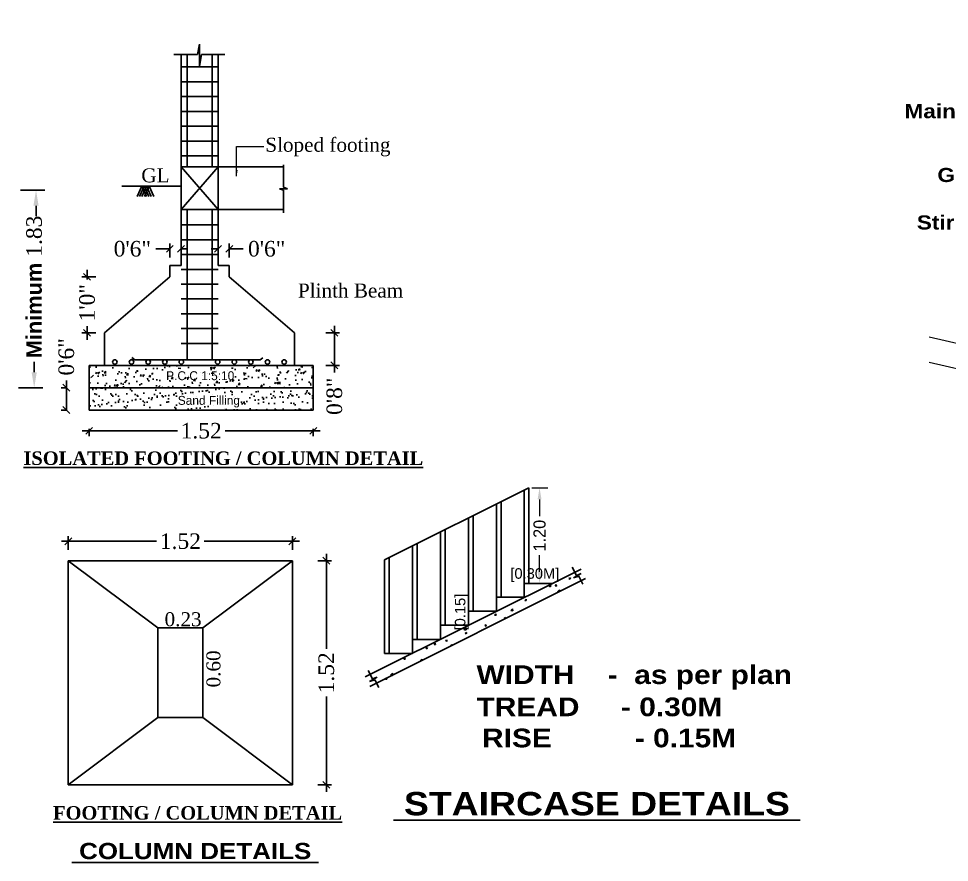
# Model space of a CAD drawing. Header units: metres. Extents: x 6102560 to 6120122, y -6664095 to -6659794.
# Drawn here: x 6102724.88 to 6102744.8, y -6659915.46 to -6659897.4 of the extents above; entities that cross this region are included whole.
import ezdxf

# ---------------------------------------------------------------- set-up
doc = ezdxf.new("R2010")
doc.units = ezdxf.units.M
doc.header["$LTSCALE"] = 500
doc.header["$MEASUREMENT"] = 0
doc.layers.get('0').update_dxf_attribs({"linetype": 'CONTINUOUS'})
doc.layers.get('Defpoints').update_dxf_attribs({"linetype": 'CONTINUOUS'})
doc.layers.add('wall', color=125, linetype='CONTINUOUS')
doc.styles.add('1', font='timesbd.ttf')
doc.styles.add('56', font='')
doc.styles.add('Annotative', font='txt')
doc.styles.add('RomanS', font='arial.ttf')
doc.styles.get("Standard").update_dxf_attribs({"font": 'GOTHIC.TTF'})
doc.styles.add('style1', font='times.ttf', dxfattribs={"height": 11})
doc.styles.add('swc-72', font='swissc.ttf')
doc.styles.get('56').set_extended_font_data('Arial Black')
doc.dimstyles.new('Aec_Arch_I$7', dxfattribs={"dimscale": 96, "dimtxt": 0.09375, "dimasz": 0.125, "dimexe": 0.0833333333333333, "dimexo": 0.125, "dimgap": 0.0625, "dimtad": 0, "dimdec": 1, "dimzin": 3, "dimdsep": 46, "dimlunit": 4, "dimtxsty": 'Annotative', "dimblk": 'OBLIQUE', "dimcen": 0.09375, "dimdle": 0.125, "dimadec": 0, "dimazin": 0, "dimtfac": 1, "dimtdec": 1, "dimtofl": 0, "dimtmove": 2, "dimatfit": 3, "dimldrblk": 'OBLIQUE', "dimfxl": 0, "dimfrac": 1, "dimtolj": 1, "dimtzin": 0, "dimarcsym": 0})
doc.dimstyles.get("Standard").update_dxf_attribs({"dimtxt": 0.18, "dimasz": 0.18, "dimexe": 0.18, "dimexo": 0.0625, "dimgap": 0.09, "dimtad": 0, "dimtih": 1, "dimtoh": 1, "dimdec": 4, "dimzin": 0, "dimdsep": 46, "dimtxsty": 'Standard', "dimcen": 0.09, "dimadec": 0, "dimazin": 0, "dimtfac": 1, "dimtdec": 4, "dimtofl": 0, "dimtmove": 0, "dimatfit": 3, "dimfxl": 0, "dimtolj": 1, "dimtzin": 0, "dimarcsym": 0})

# ---------------------------------------------------------------- blocks, each defined once
blk = doc.blocks.new('_OBLIQUE')
at = {"color": 0, "linetype": 'ByBlock'}
blk.add_line((-0.5, -0.5), (0.5, 0.5), dxfattribs=at)
blk = doc.blocks.new('*D189')
at = {"color": 0, "lineweight": -2}
for p, q in [((15507.30185867176, -306.4334192137013), (15507.64972514575, -306.4334192137013)), ((15507.46972514575, -306.6834192137013), (15507.46972514575, -307.0434192136925)), ((15507.46972514575, -308.2334192136837), (15507.46972514575, -307.8734192136926)), ((15507.30185867176, -308.4834192136838), (15507.64972514575, -308.4834192136838))]:
    blk.add_line(p, q, dxfattribs=at)
at = {"color": 0, "lineweight": 0}
for points in [[(15507.42805847908, -306.6834192137013), (15507.51139181241, -306.6834192137013), (15507.46972514575, -306.4334192137013)], [(15507.42805847908, -308.2334192136837), (15507.51139181241, -308.2334192136837), (15507.46972514575, -308.4834192136838)]]:
    blk.add_solid(points, dxfattribs=at)
at = {"layer": 'Defpoints', "color": 0, "lineweight": 0}
for p in [(15507.23935867176, -306.4334192137013), (15507.46972514575, -306.4334192137013), (15507.23935867176, -308.4834192136838)]:
    blk.add_point(p, dxfattribs=at)
at = {"color": 0, "lineweight": 0, "insert": (15507.46972514574, -307.4584192136969), "char_height": 0.26, "attachment_point": 5, "rotation": 90}
blk.add_mtext('\\A1;1.20', dxfattribs=at)
blk = doc.blocks.new('_Dot')
at = {"color": 0, "linetype": 'ByBlock', "lineweight": -2}
blk.add_line((-0.5, 0), (-1, 0), dxfattribs=at)
at = {"color": 0, "linetype": 'ByBlock', "const_width": 0.5}
blk.add_lwpolyline([(-0.25, 0, 1), (0.25, 0, 1)], format="xyb", close=True, dxfattribs=at)
blk = doc.blocks.new('DOT')
at = {"layer": 'wall', "color": 0, "linetype": 'ByBlock'}
blk.add_line((-0.5, 0), (-1, 0), dxfattribs=at)
at = {"layer": 'wall', "color": 0, "linetype": 'ByBlock', "const_width": 0.5}
blk.add_lwpolyline([(-0.25, 0, 1), (0.25, 0, 1)], format="xyb", close=True, dxfattribs=at)
blk = doc.blocks.new('DGFDG')
h = blk.add_hatch()
h.set_pattern_fill('AR-CONC', color=256, scale=0.0919999999999989, style=0)
h.set_pattern_definition([(50, (-20.61270622278243, 174.7928818101973), (0.6598793679926849, -0.0577319641839868), [0.0689999999999991, -0.7589999999999905]), (355, (-20.61270622278243, 174.7928818101973), (-0.1276512269239584, 0.6920167630040022), [0.0551999999999993, -0.6071999999999923]), (100.45144446, (-20.55771627635841, 174.7880708137172), (0.5322281389889363, 0.6342847916911312), [0.0586409766399991, -0.6450507430399908]), (46.18420000000002, (-20.61270622278243, 174.9768818101975), (0.9818620242178342, -0.1522777383296285), [0.1034999999999967, -1.138499999999956]), (96.63563549000001, (-20.53088441745058, 174.9641919677574), (0.8598889900202792, 0.8961891127125751), [0.0879615146399989, -0.9675766591999876]), (351.1841639899999, (-20.61270622278243, 174.9768818101975), (0.8598889894503805, 0.8961891122483798), [0.08279999999999901, -0.9108000009199884]), (21, (-20.52070622283645, 174.9308818101972), (0.5491544879489778, -0.370409379412107), [0.0689999999999991, -0.7589999999999905]), (326, (-20.52070622283645, 174.9308818101972), (0.2238501053678524, 0.6671380414430966), [0.0551999999999993, -0.6071999999999923]), (71.45144474, (-20.47494334911608, 174.9000143621174), (0.7730045865915641, 0.2967286605818418), [0.0586409747999993, -0.6450507430399919]), (37.50000000000001, (-20.61270622278243, 174.7928818101973), (0.0111870668919073, 0.3062623455248028), [0, -0.5998399999999924, 0, -0.6163999999999925, 0, -0.6094999999999926]), (7.499999999999999, (-20.61270622278243, 174.7928818101973), (0.2420239744467737, 0.3628587749317669), [0, -0.3514399999999955, 0, -0.5860399999999927, 0, -0.2322999999999971]), (327.5, (-20.81786622279469, 174.7928818101973), (0.4911166412786101, -0.0207504819956291), [0, -0.2299999999999971, 0, -0.7175999999999909, 0, -0.952199999999988]), (317.5, (-20.90986622285709, 174.7928818101973), (0.5365312757949888, 0.0920965837457312), [0, -0.2989999999999963, 0, -0.476559999999994, 0, -0.6761999999999916])])
h.paths.add_polyline_path([(15551.42772340776, -235.6847607271338), (15551.42772340776, -235.0223607271337), (15544.80372340781, -235.0223607271337), (15544.80372340781, -235.6847607271338)])
h.paths.add_polyline_path([(15547.0115167614, -235.5355440206726), (15549.13897195414, -235.5355440206726), (15549.13897195414, -235.1256521075684), (15547.0115167614, -235.1256521075684)], flags=24)
h = blk.add_hatch()
h.set_pattern_fill('AR-SAND', color=256, scale=0.1839999999999977, style=0)
h.set_pattern_definition([(37.50000000000001, (-20.61270622278243, 174.7928818101973), (-0.0115907778921678, 0.3545355734984168), [0, -0.2796799999999965, 0, -0.3127999999999961, 0, -0.2989999999999963]), (7.499999999999999, (-20.61270622278243, 174.7928818101973), (0.3256389137692577, 0.5192748760022659), [0, -0.1508799999999981, 0, -0.2520799999999968, 0, -0.0965999999999988]), (327.5, (-20.83902622279857, 174.7928818101973), (0.5730021025622679, 0.0010412658508015), [0, -0.0919999999999989, 0, -0.3311999999999959, 0, -0.4323999999999947]), (317.5, (-20.83902622279857, 174.7928818101973), (0.5531272952412954, 0.1614923039478998), [0, -0.0459999999999994, 0, -0.2171199999999973, 0, -0.2483999999999969])])
h.paths.add_polyline_path([(15544.80372340781, -235.6847607271338), (15544.80372340781, -236.3471607271344), (15551.42772340776, -236.3471607271344), (15551.42772340776, -235.6847607271338)])
h.paths.add_polyline_path([(15547.18976051269, -236.3408379899261), (15549.33261200531, -236.3408379899261), (15549.33261200531, -235.6998171910472), (15547.18976051269, -235.6998171910472)], flags=24)
for p, q in [((15548.06628727088, -225.5263476790615), (15548.00608465124, -225.836897261599)), ((15548.06628727088, -226.1835464335568), (15548.06628727088, -225.5263476790615)), ((15547.30810266793, -225.836897261599), (15548.00608465124, -225.836897261599)), ((15547.52005113407, -232.0744398846368), (15547.52005113407, -225.836897261599)), ((15547.69632966807, -225.836897261599), (15547.69632966807, -229.1571019688081)), ((15548.06628727088, -226.1835464335568), (15548.12314926916, -225.836897261599)), ((15548.12314926916, -225.836897261599), (15548.81599702222, -225.836897261599)), ((15548.43624487381, -225.836897261599), (15548.43624487381, -229.1571019688081)), ((15548.61252340781, -232.0744398846368), (15548.61252340781, -225.836897261599)), ((15547.52005113407, -226.2025942076698), (15548.61252340781, -226.2025942076698)), ((15547.52005113407, -226.6403044960252), (15548.61252340781, -226.6403044960252)), ((15547.52005113407, -227.0780147843807), (15548.61252340781, -227.0780147843807)), ((15547.52005113407, -227.5157250727361), (15548.61252340781, -227.5157250727361)), ((15547.52005113407, -227.9534353610916), (15548.61252340781, -227.9534353610916)), ((15547.52005113407, -228.391145649447), (15548.61252340781, -228.391145649447)), ((15547.52005113407, -228.8288559378025), (15548.61252340781, -228.8288559378025)), ((15550.54335732329, -229.7545446461945), (15550.54335732329, -229.0996893684924)), ((15547.52005113407, -229.1571019688081), (15548.61252340781, -230.4118029011734)), ((15548.61252340781, -229.1571019688081), (15547.52005113407, -230.4118029011734)), ((15547.52005113407, -229.1571019688081), (15550.54335732329, -229.1571019688081)), ((15543.48994195282, -229.8470688078514), (15542.77438639728, -229.8470688078514)), ((15547.52005113407, -229.7231607271342), (15545.76707636369, -229.7231607271342)), ((15550.43031609026, -229.8083984779705), (15550.54335732329, -229.8443788643717)), ((15550.43031609026, -229.8083984779705), (15550.66169063819, -229.8083984779705)), ((15550.66169063819, -229.8083984779705), (15550.54335732329, -229.7545446461945)), ((15550.54335732329, -230.5171075874487), (15550.54335732329, -229.8443788643717)), ((15543.23438639725, -230.3070688078515), (15543.23438639725, -230.6154955305796)), ((15547.52005113407, -230.4118029011734), (15550.54335732329, -230.4118029011734)), ((15547.69632966807, -230.4118029011734), (15547.69632966807, -234.8567607271343)), ((15548.43624487381, -230.4118029011734), (15548.43624487381, -234.8567607271343)), ((15547.52005113407, -230.8720351519096), (15548.61252340781, -230.8720351519096)), ((15547.52005113407, -231.3097454402651), (15548.61252340781, -231.3097454402651)), ((15547.52005113407, -231.7474557286205), (15548.61252340781, -231.7474557286205)), ((15547.52005113407, -232.0744398846368), (15547.18885113406, -232.0744398846368)), ((15547.18885113406, -232.0744398846368), (15547.18885113406, -232.4056398846374)), ((15548.61252340781, -232.0744398846368), (15548.94372340783, -232.0744398846368)), ((15548.94372340783, -232.0744398846368), (15548.94372340783, -232.4056398846374)), ((15547.18885113406, -232.4056398846374), (15545.2610691928, -234.0616398846369)), ((15547.52005113407, -232.1851660169759), (15548.61252340781, -232.1851660169759)), ((15548.94372340783, -232.4056398846374), (15550.87150534908, -234.0616398846369)), ((15547.52005113407, -232.6228763053314), (15548.61252340781, -232.6228763053314)), ((15547.52005113407, -233.0605865936868), (15548.61252340781, -233.0605865936868)), ((15547.52005113407, -233.4982968820423), (15548.61252340781, -233.4982968820423)), ((15545.2610691928, -234.0616398846369), (15545.2610691928, -235.0223607271337)), ((15547.52005113407, -233.9360071703977), (15548.61252340781, -233.9360071703977)), ((15550.87150534908, -234.0616398846369), (15550.87150534908, -235.0223607271337)), ((15547.52005113407, -234.3737174587531), (15548.61252340781, -234.3737174587531)), ((15543.17971394155, -235.2247607271343), (15543.17971394155, -234.9163340044056)), ((15549.86025054732, -234.8567607271343), (15546.15125054263, -234.8567607271343)), ((15551.42772340776, -235.0223607271337), (15544.80372340781, -235.0223607271337)), ((15544.80372340781, -235.0223607271337), (15544.80372340781, -236.3471607271344)), ((15551.42772340776, -235.0223607271337), (15551.42772340776, -236.3471607271344)), ((15543.43526949712, -235.6847607271338), (15542.71971394159, -235.6847607271338)), ((15551.42772340776, -235.6847607271338), (15544.80372340781, -235.6847607271338)), ((15551.42772340776, -236.3471607271344), (15544.80372340781, -236.3471607271344)), ((15550.81254631478, -240.797899954392), (15544.18854631483, -240.797899954392)), ((15544.18854631483, -240.797899954392), (15544.18854631483, -247.4218999543923)), ((15546.83814631484, -242.785099954393), (15544.18854631483, -240.797899954392)), ((15550.81254631478, -240.797899954392), (15548.16294631478, -242.785099954393)), ((15550.81254631478, -247.4218999543923), (15550.81254631478, -240.797899954392)), ((15548.16294631478, -242.785099954393), (15546.83814631484, -242.785099954393)), ((15546.83814631484, -242.785099954393), (15546.83814631484, -245.4346999543923)), ((15548.16294631478, -245.4346999543923), (15548.16294631478, -242.785099954393)), ((15546.83814631484, -245.4346999543923), (15544.18854631483, -247.4218999543923)), ((15546.83814631484, -245.4346999543923), (15548.16294631478, -245.4346999543923)), ((15548.16294631478, -245.4346999543923), (15550.81254631478, -247.4218999543923)), ((15544.18854631483, -247.4218999543923), (15550.81254631478, -247.4218999543923))]:
    blk.add_line(p, q)
at = {"ltscale": 0.555}
for p, q in [((15546.35908227334, -229.7231607271342), (15546.22091831246, -230.0338964765515)), ((15546.43446475537, -229.7231607271342), (15546.2963007946, -230.0338964765515)), ((15546.35908227334, -229.7231607271342), (15546.49724623423, -230.0338964765515)), ((15546.50147327911, -229.7231607271342), (15546.36330931822, -230.0338964765515)), ((15546.43446475537, -229.7231607271342), (15546.57262871626, -230.0338964765515)), ((15546.57685576114, -229.7231607271342), (15546.43869180025, -230.0338964765515)), ((15546.50147327911, -229.7231607271342), (15546.63963724, -230.0338964765515)), ((15546.57685576114, -229.7231607271342), (15546.71501972202, -230.0338964765515))]:
    blk.add_line(p, q, dxfattribs=at)
at = {"linetype": 'Continuous'}
for p, q in [((15547.18885113406, -231.5786273514709), (15546.77996224516, -231.5786273514709)), ((15547.18885113406, -231.8341829070264), (15547.18885113406, -231.4252940181377)), ((15547.52005113407, -231.8341829070264), (15547.52005113407, -231.4252940181377)), ((15547.52005113407, -231.5786273514709), (15547.72449557846, -231.5786273514709)), ((15548.61252340781, -231.5786273514709), (15548.40807896331, -231.5786273514709)), ((15548.61252340781, -231.8341829070264), (15548.61252340781, -231.4252940181377)), ((15548.94372340783, -231.8341829070264), (15548.94372340783, -231.4252940181377)), ((15548.94372340783, -231.5786273514709), (15549.35261229672, -231.5786273514709)), ((15544.99990516135, -232.4056398846374), (15544.59101627245, -232.4056398846374)), ((15544.74434960577, -232.2011954401928), (15544.74434960577, -232.4828833611968)), ((15544.99990516135, -234.0616398846369), (15544.59101627245, -234.0616398846369)), ((15544.74434960577, -234.2660843290814), (15544.74434960577, -233.8601254385931)), ((15551.79712010782, -234.0616398846369), (15552.20600899672, -234.0616398846369)), ((15552.0526756634, -235.2368741348919), (15552.0526756634, -233.8571954401923)), ((15546.15125054263, -234.8567607271343), (15546.06800997935, -234.7941189062367)), ((15549.86025054732, -234.8567607271343), (15549.93566269069, -234.7970669367724)), ((15551.79712010782, -235.0223607271337), (15552.20600899672, -235.0223607271337)), ((15544.1304534412, -236.3446130265065), (15544.1304534412, -235.4702473193857)), ((15544.1304534412, -235.6847607271338), (15543.97712010776, -235.6847607271338)), ((15544.1304534412, -236.3446130265065), (15543.97712010776, -236.3446130265065)), ((15544.59927896331, -236.9586066640763), (15547.41211288063, -236.9586066640763)), ((15544.80372340781, -236.8991451803154), (15544.80372340781, -237.1119399974095)), ((15551.63216785226, -236.9586066640763), (15548.81933393494, -236.9586066640763)), ((15551.42772340776, -236.8991451803154), (15551.42772340776, -237.1119399974095)), ((15544.18854631483, -240.4783819777595), (15544.18854631483, -240.0694930888704)), ((15550.81254631478, -240.4783819777595), (15550.81254631478, -240.0694930888704)), ((15543.98410187044, -240.2228264222035), (15546.79693578765, -240.2228264222035)), ((15551.01699075929, -240.2228264222035), (15548.20415684196, -240.2228264222035)), ((15551.81604713143, -240.5934555099479), (15551.81604713143, -243.406289427257)), ((15551.56049157585, -240.797899954392), (15551.96938046475, -240.797899954392)), ((15551.81604713143, -247.6263443988369), (15551.81604713143, -244.8135104815278)), ((15551.56049157585, -247.4218999543923), (15551.96938046475, -247.4218999543923))]:
    blk.add_line(p, q, dxfattribs=at)
for centre in [(15545.56562691568, -234.9234902042508), (15546.05684446941, -234.9234902042508), (15546.54806202303, -234.9234902042508), (15547.03927957664, -234.9234902042508), (15547.53049713026, -234.9234902042508), (15548.60207741151, -234.9234902042508), (15549.09329496524, -234.9234902042508), (15549.58451251885, -234.9234902042508), (15550.07573007247, -234.9234902042508), (15550.56694762609, -234.9234902042508)]:
    blk.add_circle(centre, 0.0667294771169595)
for points in [[(15543.15771973058, -230.3070688078515), (15543.31105306391, -230.3070688078515), (15543.23438639725, -229.8470688078514)], [(15543.10304727489, -235.2247607271343), (15543.25638060821, -235.2247607271343), (15543.17971394155, -235.6847607271338)]]:
    blk.add_solid(points)
at = {"linetype": 'Continuous', "xscale": 0.2044444444444418, "yscale": 0.2044444444444418, "zscale": 0.2044444444444418}
for p in [(15547.18885113406, -231.5786273514709), (15548.61252340781, -231.5786273514709), (15551.42772340776, -236.9586066640763), (15550.81254631478, -240.2228264222035)]:
    blk.add_blockref('_OBLIQUE', p, dxfattribs=at)
for p, rotation in [((15547.52005113407, -231.5786273514709), 180), ((15548.94372340783, -231.5786273514709), 180), ((15544.74434960577, -232.4056398846374), 90), ((15544.74434960577, -234.0616398846369), 270), ((15552.0526756634, -234.0616398846369), 90), ((15552.0526756634, -235.0223607271337), 270), ((15544.1304534412, -235.6847607271338), 90), ((15544.1304534412, -236.3446130265065), 270), ((15544.80372340781, -236.9586066640763), 180), ((15544.18854631483, -240.2228264222035), 180), ((15551.81604713143, -240.797899954392), 90), ((15551.81604713143, -247.4218999543923), 270)]:
    blk.add_blockref('_OBLIQUE', p, dxfattribs=dict(at, rotation=rotation))
for s, height, style, p in [('Sloped footing', 0.4139999999999949, 'style1', (15550.01119112285, -228.7091431828066)), ('%%UISOLATED FOOTING / COLUMN DETAIL', 0.4, '1', (15542.8622779708, -237.966497473938)), ('0.23', 0.4139999999999949, 'style1', (15547.03375525061, -242.7332152058293)), ('%%UFOOTING / COLUMN DETAIL', 0.4, '1', (15543.73742023565, -248.4498480480429)), ('%%u COLUMN DETAILS ', 0.48, '56', (15544.29300626155, -249.6178312920425))]:
    blk.add_text(s, height=height, dxfattribs=dict(style=style)).set_placement(p)
at = {"linetype": 'Continuous'}
blk.add_text('P.C.C 1:5:10', height=0.2631199999999967, dxfattribs=at).set_placement((15547.07983208031, -235.4598532288019))
at = {"style": 'style1'}
blk.add_text('0.60', height=0.4139999999999949, rotation=90, dxfattribs=at).set_placement((15548.68314909261, -244.5424246061971))
at = {"ltscale": 0.555, "insert": (15546.34603967776, -229.1993348943561), "char_height": 0.4139999999999949, "width": 22.33514666666639, "attachment_point": 1}
blk.add_mtext('{\\fTimes New Roman|b0|i0|c0|p18;GL}', dxfattribs=at)
at = {"insert": (15543.17971394155, -232.703960727129), "char_height": 0.4599999999999943, "attachment_point": 5, "rotation": 90, "style": 'style1'}
blk.add_mtext('\\A1;{\\fArial Baltic|b1|i0|c186|p34;Minimum }1.83', dxfattribs=at)
at = {"linetype": 'Continuous', "char_height": 0.4599999999999943, "attachment_point": 5, "style": 'style1'}
for s, insert in [('\\A1;0\'6"', (15546.08118703684, -231.5786273514714)), ('\\A1;0\'6"', (15550.05138750493, -231.5786273514714)), ('\\A1;1.52', (15548.11572340785, -236.9586066640763))]:
    blk.add_mtext(s, dxfattribs=dict(at, insert=insert))
at = {"linetype": 'Continuous', "char_height": 0.4599999999999943, "attachment_point": 5, "rotation": 90, "style": 'style1'}
for s, insert in [('\\A1;1\'0"', (15544.74434960577, -233.1715043998902)), ('\\A1;0\'6"', (15544.1304534412, -234.7714721110961)), ('\\A1;0\'8"', (15552.0526756634, -235.9356493431715)), ('\\A1;1.52', (15551.81604713143, -244.1098999543874))]:
    blk.add_mtext(s, dxfattribs=dict(at, insert=insert))
at = {"insert": (15554.08540479056, -233.0236137266834), "char_height": 0.4139999999999949, "attachment_point": 9, "style": 'style1'}
blk.add_mtext('Plinth Beam', dxfattribs=at)
at = {"linetype": 'Continuous', "insert": (15549.26166917421, -236.2678669037314), "char_height": 0.2631199999999968, "attachment_point": 9}
blk.add_mtext('Sand Filling', dxfattribs=at)
at = {"linetype": 'Continuous', "insert": (15547.50054631487, -240.222826422204), "char_height": 0.4599999999999943, "width": 1.111718963165061, "attachment_point": 5, "style": 'style1'}
blk.add_mtext('\\A1;1.52', dxfattribs=at)
blk.add_leader([(15549.16361059018, -229.4311548059077), (15549.16361059018, -228.5558357338355), (15549.96530952644, -228.5558357338355)], dimstyle='Standard', override={"dimscale": 1, "dimgap": 1})
blk = doc.blocks.new('DFGFDG')
h = blk.add_hatch()
h.set_pattern_fill('AR-CONC', color=256, scale=0.0620122969637402, style=0)
h.set_pattern_definition([(50, (15401.3455737516, -303.2914312513355), (0.4447895144370439, -0.0389140402964939), [0.0465092227228052, -0.5116014499508552]), (355, (15401.3455737516, -303.2914312513355), (-0.0860428890412433, 0.466451619687944), [0.0372073781782442, -0.4092811599606849]), (100.4514, (15401.38263954331, -303.2946740851879), (0.3587469557515959, 0.4275372962082881), [0.0395267559080504, -0.4347943286312549]), (46.18419999999995, (15401.3455737516, -303.1674066574062), (0.6618206883926688, -0.1026421426971663), [0.0697638340842052, -0.7674021749262453]), (96.6355999999996, (15401.40072547002, -303.1759602039039), (0.5796058125741894, 0.604072866879644), [0.0592901357224435, -0.652191388766225]), (351.1842000000001, (15401.3455737516, -303.1674066574062), (0.5796053410233344, 0.6040733195848424), [0.055811067267366, -0.6139217399410273]), (20.99999999999998, (15401.40758604857, -303.1984128058864), (0.3701557737572074, -0.2496732221115058), [0.0465092227228051, -0.5116014499508543]), (326, (15401.40758604857, -303.1984128058864), (0.1508854261895213, 0.4496821993671495), [0.0372073781782442, -0.4092811599606847]), (71.45140000000002, (15401.43843234981, -303.2192189274387), (0.5210413515924966, 0.2000085694184015), [0.0395267559080509, -0.4347943286312617]), (37.50000000000001, (15401.3455737516, -303.2914312513355), (0.0075406055897195, 0.2064351252119117), [0, -0.4043201762035855, 0, -0.4154823896570587, 0, -0.4108314673847782]), (7.499999999999998, (15401.3455737516, -303.2914312513355), (0.1631354627797625, 0.24458376203226), [0, -0.2368869744014872, 0, -0.3950183316590242, 0, -0.1565810498334437]), (327.5, (15401.20728632938, -303.2914312513355), (0.3310355543783063, -0.0139867940397142), [0, -0.1550307424093503, 0, -0.4836959163171732, 0, -0.6418272735747103]), (317.5, (15401.1452740324, -303.2914312513355), (0.3616471391840611, 0.0620773989194163), [0, -0.2015399651321555, 0, -0.3212236982721738, 0, -0.4557903826834898])])
h.paths.add_polyline_path([(15459.47634164548, -285.4747779019872), (15458.73219408191, -285.4747779019872), (15458.73219408191, -286.466974653405), (15459.47634164548, -286.466974653405)])
h = blk.add_hatch()
h.set_pattern_fill('AR-CONC', color=256, scale=0.2067076565458001, style=0)
h.set_pattern_definition([(50, (15445.89554764892, -312.514426141204), (1.482631714790143, -0.1297134676549793), [0.1550307424093498, -1.705338166502849]), (355, (15445.89554764892, -312.514426141204), (-0.2868096301374775, 1.554838732293144), [0.1240245939274801, -1.364270533202281]), (100.4514, (15446.0191002879, -312.5252355874658), (1.195823185838649, 1.42512432069429), [0.1317558530268332, -1.449314428770821]), (46.18419999999995, (15445.89554764892, -312.1010108281109), (2.206068961308892, -0.3421404756572201), [0.2325461136140153, -2.558007249754183]), (96.6355999999996, (15446.07938671032, -312.1295226498173), (1.932019375247294, 2.013576222932143), [0.1976337857414739, -2.173971295887386]), (351.1842000000001, (15445.89554764892, -312.1010108281109), (1.93201780341111, 2.01357773194947), [0.1860368908912203, -2.046405799803418]), (20.99999999999998, (15446.10225530547, -312.2043646563877), (1.233852579190689, -0.8322440737050181), [0.155030742409346, -1.705338166502793]), (326, (15446.10225530547, -312.2043646563877), (0.5029514206317366, 1.498940664557161), [0.1240245939274801, -1.36427053320228]), (71.45140000000002, (15446.20507630962, -312.2737183949145), (1.736804505308318, 0.6666952313946705), [0.1317558530268357, -1.449314428770875]), (37.50000000000001, (15445.89554764892, -312.514426141204), (0.0251353519657314, 0.6881170840397041), [0, -1.347733920678614, 0, -1.38494129885686, 0, -1.369438224615926]), (7.499999999999996, (15445.89554764892, -312.514426141204), (0.5437848759325413, 0.8152792067741991), [0, -0.7896232480049405, 0, -1.316727772196728, 0, -0.5219368327781372]), (327.5, (15445.43458957481, -312.514426141204), (1.103451847927686, -0.0466226467990474), [0, -0.5167691413645003, 0, -1.612319721057238, 0, -2.139424245249029]), (317.5, (15445.22788191826, -312.514426141204), (1.205490463946867, 0.206924663064721), [0, -0.6717998837738502, 0, -1.070745660907244, 0, -1.519301275611629])])
h.paths.add_polyline_path([(15460.84061217869, -290.7884565983795), (15460.84061217869, -290.2923582226677), (15457.36792354872, -290.2923582226677), (15457.36792354872, -290.7884565983795)])
h = blk.add_hatch()
h.set_pattern_fill('AR-SAND', color=256, scale=0.2067076565458001, style=0)
h.set_pattern_definition([(37.50000000000001, (15445.89554764892, -312.514426141204), (-0.0130212094327875, 0.3982892258694555), [0, -0.314195637949616, 0, -0.3514030161278602, 0, -0.3358999418869249]), (7.499999999999996, (15445.89554764892, -312.514426141204), (0.3658263953552391, 0.58335919957359), [0, -0.1695002783675541, 0, -0.283189489467742, 0, -0.1085215196865432]), (327.5, (15445.64129723134, -312.514426141204), (0.6437169663938263, 0.0011697696948931), [0, -0.1033538282729, 0, -0.3720737817824403, 0, -0.4857629928826306]), (317.5, (15445.64129723134, -312.514426141204), (0.6213893857111215, 0.1814222592350698), [0, -0.05167691413644999, 0, -0.2439150347240439, 0, -0.2790553363368301])])
h.paths.add_polyline_path([(15460.84061217869, -291.2845549740828), (15460.84061217869, -290.7884565983795), (15457.36792354872, -290.7884565983795), (15457.36792354872, -291.2845549740828)])
for p, q in [((15458.59943898054, -284.0571067885546), (15459.01027044792, -284.0571067885546)), ((15458.64951101929, -288.0518116519814), (15458.64951101929, -284.0571067885546)), ((15458.73219408191, -290.2380974625165), (15458.73219408191, -284.0571067885546)), ((15459.01027044792, -284.0571067885546), (15459.06711505347, -284.2922367478745)), ((15459.06711505347, -284.2922367478745), (15459.21697810445, -283.9279145032142)), ((15459.27899040143, -284.0571067885546), (15459.21697810445, -283.9279145032142)), ((15459.27899040143, -284.0571067885546), (15459.59421957766, -284.0571067885546)), ((15459.47634164548, -290.2380974625165), (15459.47634164548, -284.0571067885546)), ((15459.5590247081, -288.0518116519814), (15459.5590247081, -284.0571067885546)), ((15457.44574562113, -284.2234300338759), (15457.14860336485, -284.2234300338759)), ((15458.73219408191, -284.4391814933732), (15459.47634164548, -284.4391814933732)), ((15458.73219408191, -285.1833290569381), (15459.47634164548, -285.1833290569381)), ((15458.64951101929, -285.4747779019929), (15459.5590247081, -285.4747779019929)), ((15463.33642879713, -291.7645557671414), (15463.33642879713, -285.4265744579932)), ((15457.87828708795, -285.9708762777046), (15457.61807806723, -286.2569075677365)), ((15457.6263079772, -285.9708762777046), (15458.73219408191, -285.9708762777046)), ((15458.04595414349, -285.9708762777046), (15457.709820001, -286.3403672434886)), ((15458.21362119903, -285.9708762777046), (15457.80156193474, -286.4238269193915)), ((15457.86660562793, -285.9708762777046), (15458.22167041526, -286.4121710848885)), ((15458.02579144599, -285.9708762777046), (15458.31830025379, -286.3344229389355)), ((15458.18497726407, -285.9708762777046), (15458.41493009236, -286.2566747928346)), ((15459.47634164548, -285.9708762777046), (15461.19976658975, -285.9708762777046)), ((15460.22324491991, -285.9773931079268), (15459.96303589919, -286.263424397953)), ((15460.39091197545, -285.9773931079268), (15460.05477783296, -286.3468840737023)), ((15460.55857903097, -285.9773931079268), (15460.14651976671, -286.4303437496083)), ((15460.2115634599, -285.9773931079268), (15460.56662824722, -286.4186879151108)), ((15460.37074927795, -285.9773931079268), (15460.66325808575, -286.3409397691549)), ((15460.52993509601, -285.9773931079268), (15460.75988792432, -286.2631916230483)), ((15458.64951101929, -286.4669746534107), (15459.5590247081, -286.4669746534107)), ((15458.73219408191, -286.7654088325508), (15459.47634164548, -286.7654088325508)), ((15467.08559822432, -286.9662025339088), (15471.20833559269, -286.9662025339088)), ((15467.08559822432, -286.9662025339088), (15467.08559822432, -290.5293565797465)), ((15468.8878865665, -288.4241301931057), (15467.08559822432, -286.9662025339088)), ((15469.69657127633, -288.4241301931057), (15471.20833559269, -286.9662025339088)), ((15471.20833559269, -290.5293565797465), (15471.20833559269, -286.9662025339088)), ((15458.73219408191, -287.2615072082599), (15459.47634164548, -287.2615072082599)), ((15458.73219408191, -288.0056547718276), (15459.47634164548, -288.0056547718276)), ((15457.36792354872, -289.5482106587984), (15458.64951101929, -288.0518116519814)), ((15460.84061217869, -289.5482106587984), (15459.5590247081, -288.0518116519814)), ((15461.31729434291, -288.0518116519814), (15462.2507845724, -288.0518116519814)), ((15458.73219408191, -288.7498023353897), (15459.47634164548, -288.7498023353897)), ((15468.89070357855, -288.9422908771138), (15467.08559822432, -290.5293565797465)), ((15469.69657127633, -288.9422908771138), (15471.20833559269, -290.5293565797465)), ((15457.36792354872, -291.2845549737868), (15457.36792354872, -289.5482106587984)), ((15458.73219408191, -289.4939498989517), (15459.47634164548, -289.4939498989517)), ((15460.84061217869, -291.2845549737868), (15460.84061217869, -289.5482106587984)), ((15465.82481735442, -290.9987050254042), (15465.82481735442, -289.496607972603)), ((15460.84061217869, -290.2923582223662), (15457.36792354872, -290.2923582223662)), ((15457.47644506839, -290.2380974625165), (15460.74759373323, -290.2380974625165)), ((15467.00299289788, -290.5293565797465), (15465.35546890876, -290.5293565797465)), ((15467.08559822432, -290.5293565797465), (15471.20833559269, -290.5293565797465)), ((15457.36792354872, -290.7884565980751), (15460.84061217869, -290.7884565980751)), ((15457.36792354872, -291.2845549737868), (15460.84061217869, -291.2845549737868)), ((15462.96030367122, -291.2845549737868), (15463.89379390071, -291.2845549737868)), ((15466.52238008953, -291.4136929711449), (15468.17088998351, -291.4136929711449))]:
    blk.add_line(p, q)
at = {"linetype": 'ByBlock', "ltscale": 0.5}
for p, q in [((15461.68756643761, -291.8477731085756), (15461.68756643761, -285.5237941341325)), ((15461.31729434291, -285.9708762777046), (15462.2507845724, -285.9708762777046)), ((15462.96030367122, -285.9708762777046), (15463.89379390071, -285.9708762777046)), ((15465.82481735442, -286.4968540882512), (15465.82481735442, -287.8698130976223)), ((15467.00299289788, -286.9662025339088), (15465.35546890876, -286.9662025339088)), ((15461.31729434291, -289.5482106587984), (15462.2507845724, -289.5482106587984)), ((15461.31729434291, -290.2923582223662), (15462.2507845724, -290.2923582223662)), ((15461.31729434291, -290.7884565980694), (15462.2507845724, -290.7884565980694)), ((15461.31729434291, -291.2845549737868), (15462.2507845724, -291.2845549737868)), ((15457.36792354872, -291.3836813655101), (15457.36792354872, -292.7321094999825)), ((15460.84061217869, -291.3836813655101), (15460.84061217869, -292.7321094999825)), ((15460.67088750175, -292.2292633603053), (15461.97025250943, -292.2292633603053))]:
    blk.add_line(p, q, dxfattribs=at)
at = {"linetype": 'ByBlock'}
for p, q in [((15467.08559822432, -290.6284829714641), (15467.08559822432, -291.976911105945)), ((15471.20833559269, -290.6284829714641), (15471.20833559269, -291.976911105945)), ((15471.77155372746, -291.4136929711449), (15470.12304383348, -291.4136929711449))]:
    blk.add_line(p, q, dxfattribs=at)
at = {"linetype": 'ByBlock', "ltscale": 0.5, "elevation": 2.852528e-10}
blk.add_lwpolyline([(15468.8878865665, -288.9422908771138), (15469.69657127633, -288.9422908771138), (15469.69657127633, -288.4241301931057), (15468.8878865665, -288.4241301931057)], close=True, dxfattribs=at)
for centre, start, end in [((15457.50228352547, -290.2380974625165), 90, 180), ((15460.72175527616, -290.2380974625165), 0, 90)]:
    blk.add_arc(centre, 0.0258384570682251, start, end)
at = {"linetype": 'ByBlock', "ltscale": 0.5}
for p, xscale, yscale, zscale, rotation in [((15461.68756643761, -285.9708762777046), 0.5632181347906151, 0.5632181347906151, 0.5632181347906151, 90), ((15463.33057576593, -285.9708762777046), 0.5632181347906151, 0.5632181347906151, 0.5632181347906151, 90), ((15465.82481735442, -286.9662025339088), 0.4693484456588461, 0.4693484456588461, 0.4693484456588461, 90), ((15461.68756643761, -288.0518116519814), 0.5632181347906151, 0.5632181347906151, 0.5632181347906151, 90), ((15461.68756643761, -289.5482106587984), 0.5632181347906151, 0.5632181347906151, 0.5632181347906151, 90), ((15461.68756643761, -290.2923582223662), 0.5632181347906151, 0.5632181347906151, 0.5632181347906151, 90), ((15461.68756643761, -290.7884565980694), 0.5632181347906151, 0.5632181347906151, 0.5632181347906151, 90), ((15461.68756643761, -291.2845549737868), 0.5632181347906151, 0.5632181347906151, 0.5632181347906151, 270), ((15463.33057576593, -291.2845549737868), 0.5632181347906151, 0.5632181347906151, 0.5632181347906151, 270), ((15457.36792354872, -292.1688913651881), 0.5632181347906151, 0.5632181347906151, 0.5632181347906151, 180)]:
    blk.add_blockref('_OBLIQUE', p, dxfattribs=dict(at, xscale=xscale, yscale=yscale, zscale=zscale, rotation=rotation))
at = {"xscale": 0.4693484456588461, "yscale": 0.4693484456588461, "zscale": 0.4693484456588461, "rotation": 270}
blk.add_blockref('_OBLIQUE', (15465.82481735442, -290.5293565797465), dxfattribs=at)
at = {"linetype": 'ByBlock', "xscale": 0.5632181347906151, "yscale": 0.5632181347906151, "zscale": 0.5632181347906151, "rotation": 180}
blk.add_blockref('_OBLIQUE', (15467.08559822432, -291.4136929711449), dxfattribs=at)
at = {"linetype": 'ByBlock', "xscale": 0.5632181347906151, "yscale": 0.5632181347906151, "zscale": 0.5632181347906151}
blk.add_blockref('_OBLIQUE', (15471.20833559269, -291.4136929711449), dxfattribs=at)
at = {"linetype": 'ByBlock', "ltscale": 0.5, "xscale": 0.5632181347906151, "yscale": 0.5632181347906151, "zscale": 0.5632181347906151}
blk.add_blockref('_OBLIQUE', (15460.84061217869, -292.1688913651881), dxfattribs=at)
for s, height, style, p in [('Main rods 16mm # 4 nos', 0.3128989637725639, '56', (15451.02794135851, -284.3612263382562)), ('Grade beam  0\'9" X 1\'0"', 0.3128989637725639, '56', (15451.75774069303, -285.7746000016203)), ('GL', 0.37207378178244, 'RomanS', (15460.06626246453, -285.8764701632285)), ('Stirrups 6mm #15cm C/C', 0.3128989637725639, '56', (15451.30178501895, -286.8264600740309)), ('Slopped footing', 0.3128989637725639, '56', (15452.6080307801, -288.2273346487412)), ('P.C.C 1:5:10', 0.3128989637725639, '56', (15452.78925245036, -290.0348266487609)), ('1.83', 0.4693453562934895, '56', (15468.5534560031, -291.6344322487768)), ('1.83', 0.4693453562934895, '56', (15458.54698961872, -292.4068144478868)), ('%%u COLUMN DETAILS ', 0.48, '56', (15460.78579223993, -294.1604436495198))]:
    blk.add_text(s, height=height, dxfattribs=dict(style=style)).set_placement(p)
at = {"style": 'swc-72'}
for s, p in [('.3  .3 .23 .61       1.00', (15462.5643128884, -291.3717181795874)), ('2.44', (15463.90934118341, -289.2853350239299))]:
    blk.add_text(s, height=0.5205501284811388, rotation=90, dxfattribs=at).set_placement(p)
at = {"linetype": 'ByBlock'}
blk.add_text('0.23', height=0.4505745078324919, dxfattribs=at).set_placement((15468.70572503458, -288.0635959498395))
blk.add_text('0.23', height=0.4505745078324919, rotation=90, dxfattribs=at).set_placement((15468.69612973266, -289.2262791468036))
at = {"insert": (15465.82481735442, -288.6832105351126), "char_height": 0.5632181347906148, "attachment_point": 5, "rotation": 90}
blk.add_mtext('\\A1;1.52', dxfattribs=at)
for points in [[(15458.82810307428, -284.866807614878), (15457.587857135, -284.2234300338759), (15457.44574562113, -284.2234300338759)], [(15459.02067447634, -286.175687799556), (15457.78042853706, -285.5323102185569), (15457.63831702319, -285.5323102185569)], [(15459.07753393773, -287.2369012112437), (15457.83728799846, -286.5935236302472), (15457.69517648458, -286.5935236302472)], [(15458.03644329842, -288.8693600142898), (15456.79619735914, -288.2259824332905), (15456.65408584526, -288.2259824332905)], [(15457.37144235813, -290.5410543171076), (15456.13119641885, -289.8976767361056), (15455.98908490498, -289.8976767361056)], [(15457.37510809493, -291.09844128266), (15456.13486215565, -290.4550637016608), (15455.99275064178, -290.4550637016608)]]:
    blk.add_leader(points, dimstyle='Aec_Arch_I$7', override={"dimasz": 0.06, "dimtad": 0, "dimldrblk": 'Open30'})
blk = doc.blocks.new('DHGFH')
at = {"linetype": 'ByBlock', "ltscale": 0.5}
for p, q in [((15507.23935867175, -306.4334192137012), (15504.14916789308, -307.9785146030435)), ((15507.13935867175, -308.4834192136836), (15507.13935867175, -306.4834192137018)), ((15507.23935867175, -308.4834192136836), (15507.23935867175, -306.4334192137012)), ((15506.64909589305, -308.7785506030364), (15506.64909589305, -306.7285506030572)), ((15506.54909589305, -308.7785506030364), (15506.54909589305, -306.7785506030558)), ((15505.94911389306, -309.078541603033), (15505.94911389306, -307.0785416030531)), ((15506.04911389307, -309.078541603033), (15506.04911389307, -307.0285416030488)), ((15505.44913189307, -309.3785326030302), (15505.44913189307, -307.3285326030454)), ((15505.34913189307, -309.3785326030302), (15505.34913189307, -307.3785326030497)), ((15504.74914989307, -309.6785236030269), (15504.74914989307, -307.6785236030469)), ((15504.84914989308, -309.6785236030269), (15504.84914989308, -307.628523603048)), ((15504.24916789308, -309.978514603024), (15504.24916789308, -307.9285146030393)), ((15504.14916789308, -309.978514603024), (15504.14916789308, -307.9785146030435))]:
    blk.add_line(p, q, dxfattribs=at)
for p, q in [((15508.16625340255, -308.1320882772156), (15508.26000059005, -308.3102079334635)), ((15503.73758572804, -310.4842966855358), (15508.36057203424, -308.1728035324368)), ((15508.35999759005, -308.2711466053406), (15508.19750246505, -308.3648937928401)), ((15508.19750246505, -308.3648937928401), (15508.30999909005, -308.3289573709638)), ((15508.26000059005, -308.3102079334635), (15508.35999759005, -308.2711466053406)), ((15508.30999909005, -308.3289573709638), (15508.39593401192, -308.4961398553383)), ((15503.83820576834, -310.6855367661337), (15508.45056739329, -308.3793559536507)), ((15507.73934067175, -308.4834192136836), (15507.13935867175, -308.4834192136836)), ((15507.13935867175, -308.4834192136836), (15507.13935867175, -308.7834102136827)), ((15506.54909589305, -308.7785506030364), (15506.54909589305, -309.078541603033)), ((15507.14907789305, -308.7785506030364), (15506.54909589305, -308.7785506030364)), ((15506.54909589305, -309.078541603033), (15505.94911389306, -309.078541603033)), ((15505.94911389306, -309.078541603033), (15505.94911389306, -309.3785326030302)), ((15505.34913189307, -309.3785326030302), (15505.34913189307, -309.6785236030269)), ((15505.94911389306, -309.3785326030302), (15505.34913189307, -309.3785326030302)), ((15504.74914989307, -309.6785236030269), (15504.74914989307, -309.978514603024)), ((15505.34913189307, -309.6785236030269), (15504.74914989307, -309.6785236030269)), ((15504.74914989307, -309.978514603024), (15504.14916789308, -309.978514603024)), ((15503.80130840569, -310.3462265533997), (15503.89505559319, -310.5243462096475)), ((15503.99505259319, -310.4852848815283), (15503.8325574682, -310.5790320690242)), ((15503.8325574682, -310.5790320690242), (15503.94505409319, -310.5430956471475)), ((15503.89505559319, -310.5243462096475), (15503.99505259319, -310.4852848815283)), ((15503.94505409319, -310.5430956471475), (15504.03098901506, -310.7102781315242))]:
    blk.add_line(p, q)
at = {"linetype": 'Continuous'}
for p, q in [((15507.67688933094, -308.5371964848345), (15507.71189754665, -308.5237580898906)), ((15507.67688938248, -308.5371964798924), (15507.70175976352, -308.553971763723)), ((15507.70177270038, -308.5540937563777), (15507.71191055834, -308.5238800864559)), ((15507.80368050239, -308.5341144130546), (15507.82778431462, -308.5053886082381)), ((15507.80368051985, -308.5341143707887), (15507.83356546422, -308.536728964631)), ((15507.83357865041, -308.5368516605638), (15507.82779754292, -308.5055112583607)), ((15508.09698791952, -308.3759357455083), (15508.13199613524, -308.3624973505644)), ((15508.09698797122, -308.3759357405875), (15508.12185835226, -308.3927110244178)), ((15508.12187141133, -308.3928333459817), (15508.13200926928, -308.3626196760597)), ((15507.27912944273, -308.7135248281975), (15507.28166117478, -308.7152325030279)), ((15507.28167398944, -308.7153541667735), (15507.28292449749, -308.711627300816)), ((15507.85395316163, -308.6596277536514), (15507.89289624102, -308.6190406962705)), ((15507.85395316666, -308.6596277110775), (15507.88148425463, -308.663897522983)), ((15507.8972005423, -308.656039379146), (15507.89290834252, -308.6191437788695)), ((15507.15581542327, -308.8474489446458), (15507.1799192355, -308.8187231398292)), ((15507.15581544057, -308.8474489025393), (15507.18570038494, -308.8500634963816)), ((15507.18571333215, -308.8501856821777), (15507.17993222466, -308.8188452799745)), ((15506.50795034416, -309.1607834762371), (15506.53205415638, -309.1320576714203)), ((15506.53784801388, -309.1635197037913), (15506.53206690639, -309.1321793015882)), ((15506.85303169329, -309.0639154178425), (15506.89197477267, -309.0233283604616)), ((15506.85303169831, -309.0639153755296), (15506.89749874128, -309.0708117942152)), ((15506.89751049495, -309.070914225262), (15506.89198656844, -309.0234307448623)), ((15506.5079503613, -309.1607834342898), (15506.53783530566, -309.1633980281322)), ((15506.71503813764, -309.2222821088615), (15506.75004635335, -309.2088437139175)), ((15506.71503818877, -309.2222821037717), (15506.73618614282, -309.2365465788903)), ((15506.74173507454, -309.2337721130282), (15506.7500588375, -309.2089649567376)), ((15505.85211022494, -309.4682030820336), (15505.89105330433, -309.4276160246527)), ((15505.85211022995, -309.4682030399815), (15505.89657727293, -309.4750994586671)), ((15505.86008526504, -309.4741180078282), (15505.88418907727, -309.4453922030116)), ((15505.86008528202, -309.4741179660407), (15505.88997022639, -309.476732559883)), ((15505.87484096047, -309.5448035875143), (15505.90984917618, -309.5313651925705)), ((15505.87484101129, -309.544803582382), (15505.89971139233, -309.5615788662121)), ((15505.88998269561, -309.4768537254051), (15505.88420158813, -309.445513323202)), ((15505.89658872087, -309.4752011912544), (15505.89106479437, -309.4277177108547)), ((15505.89972355765, -309.5616994474513), (15505.90986141561, -309.5314857775295)), ((15506.23345809141, -309.487910604596), (15506.24280840966, -309.4767673292206)), ((15506.24389170622, -309.4826937971868), (15506.24282089318, -309.4768887310222)), ((15506.29493954905, -309.383542848188), (15506.32994776477, -309.3701044532442)), ((15506.29493960003, -309.3835428430768), (15506.31980998107, -309.4003181269072)), ((15506.3198222686, -309.4004390370553), (15506.32996012656, -309.3702253671336)), ((15505.45474237188, -309.7060643268408), (15505.4897505876, -309.6926259318971)), ((15505.45474242255, -309.7060643216869), (15505.47961280359, -309.7228396055172)), ((15505.47962484671, -309.7229598578473), (15505.48976270466, -309.6927461879254)), ((15505.0346437833, -309.8673250661672), (15505.06965199901, -309.8538866712233)), ((15505.03464383381, -309.867325060992), (15505.05951421485, -309.8841003448224)), ((15505.05952613576, -309.8842202682432), (15505.06966399372, -309.8540065983213)), ((15505.21222018592, -309.7874525394195), (15505.23632399815, -309.7587267346028)), ((15505.21222020274, -309.7874524977913), (15505.24210514711, -309.7900670916335)), ((15505.24211737735, -309.790187747019), (15505.23633626986, -309.7588473448159)), ((15505.57083951832, -309.8188276656283), (15505.59494333054, -309.7901018608118)), ((15505.57083953515, -309.8188276238982), (15505.57150722263, -309.8188860389837)), ((15505.59781634272, -309.8057314789366), (15505.59495557491, -309.7902227526361)), ((15504.56435510681, -310.1007870710107), (15504.58845891903, -310.0720612661939)), ((15504.56435512346, -310.1007870295421), (15504.59424006783, -310.1034016233841)), ((15504.59425205908, -310.1035217686326), (15504.5884709516, -310.0721813664295)), ((15504.9229744392, -310.1321621972197), (15504.94707825143, -310.1034363924029)), ((15504.92297445587, -310.1321621556488), (15504.94168165381, -310.1337988233947)), ((15504.95174097922, -310.1287691606867), (15504.94709025665, -310.1035567742497)), ((15504.17319024569, -310.5281220637615), (15504.19729405792, -310.4993962589449)), ((15504.1731902622, -310.5281220223503), (15504.20307520657, -310.5307366161924)), ((15504.20308693148, -310.5308565330174), (15504.197305824, -310.4995161308143)), ((15504.28195268955, -310.4421607697448), (15504.32089576894, -310.4015737123639)), ((15504.28195269458, -310.4421607280631), (15504.32641973756, -310.4490571467488)), ((15504.32643049958, -310.4491578158752), (15504.32090657307, -310.4016743354755))]:
    blk.add_line(p, q, dxfattribs=at)
for s, height, style, p in [('[0.30M]', 0.2249932499977831, 'RomanS', (15506.84457880904, -308.3814200315728)), ('WIDTH    -  as per plan', 0.4, '56', (15506.12086050789, -310.6349682022283)), ('TREAD     - 0.30M', 0.4, '56', (15506.12086050789, -311.3236255766505)), ('RISE          - 0.15M', 0.4, '56', (15506.23834829079, -311.9897182286945)), ('%%u STAIRCASE DETAILS ', 0.5, '56', (15504.34448773799, -313.445585635096))]:
    blk.add_text(s, height=height, dxfattribs=dict(style=style)).set_placement(p)
at = {"style": 'RomanS'}
blk.add_text('[0.15]', height=0.2249932499977831, rotation=90, dxfattribs=at).set_placement((15505.88237639733, -309.4881894679375))
at = {"lineweight": 0}
dim = blk.add_aligned_dim(p1=(15507.23935867175, -308.4834192136836), p2=(15507.23935867175, -306.4334192137012), distance=-0.23036647399931098, text='1.20', dimstyle='Standard', override={"dimldrblk": 'DOT', "dimfxl": 0.25, "dimfxlon": 1, "dimtfill": 1}, dxfattribs=at)
dim.commit()
dim.dimension.update_dxf_attribs({"geometry": '*D189', "text_midpoint": (15507.46972514574, -307.4584192136969)})

msp = doc.modelspace()

# ---------------------------------------------------------------- block references
at = {"lineweight": 0}
for name, p, xscale, yscale, zscale in [('DFGFDG', (6087815.798397295, -6659624.795948057), 0.9661517638917118, 0.9661517638917118, 0.9661517638917118), ('DGFDG', (6091469.776910312, -6659734.632566373), 0.7241397268522154, 0.7241397268522154, 0.7241397268522154)]:
    msp.add_blockref(name, p, dxfattribs=dict(at, xscale=xscale, yscale=yscale, zscale=zscale))
msp.add_blockref('DHGFH', (6087228.557169323, -6659601.007704942), dxfattribs=at)

doc.saveas('drawing.dxf')
